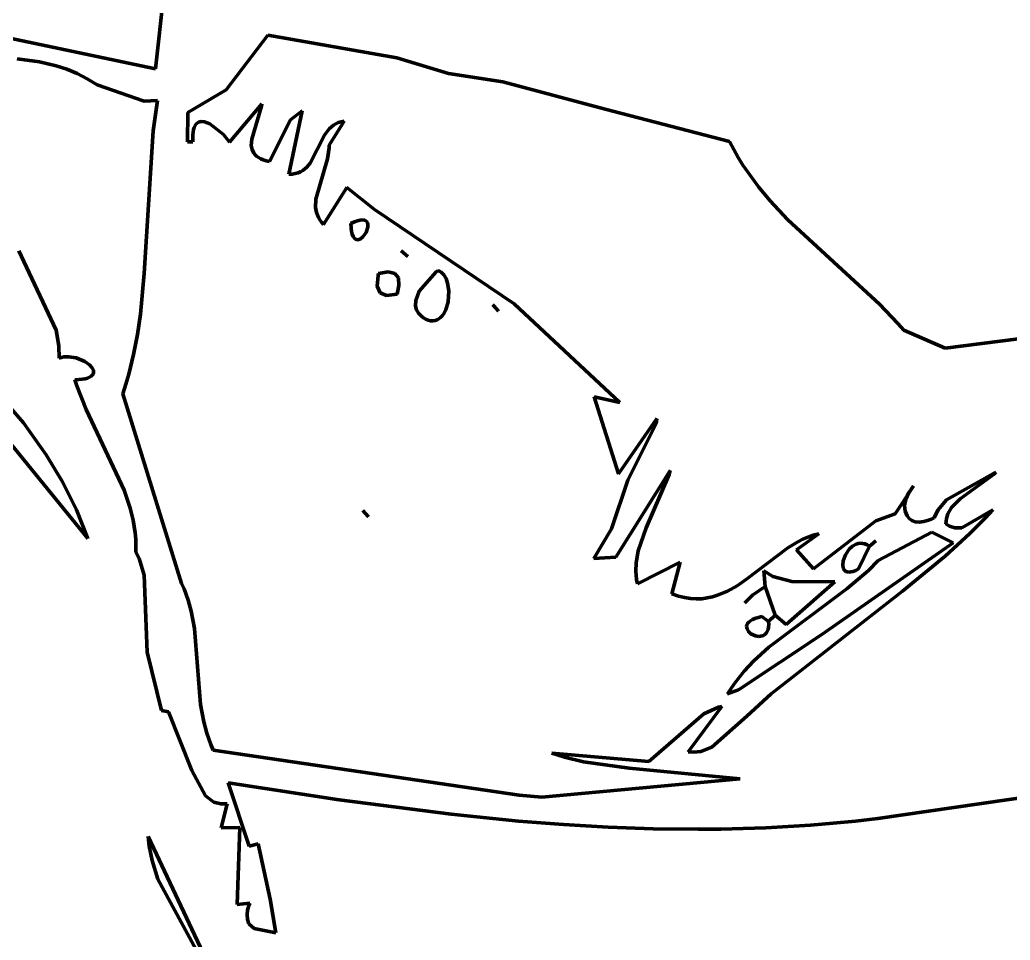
# Model space of a CAD drawing. Header units: millimetres. Extents: x 0 to 11, y 0 to 14.1.
# Drawn here: x 5.872 to 6.932, y 2.581 to 3.567 of the extents above; entities that cross this region are included whole.
import ezdxf

# ---------------------------------------------------------------- set-up
doc = ezdxf.new("R2010")
doc.units = ezdxf.units.MM
doc.layers.add('color#010101ff', color=7, linetype='CONTINUOUS', lineweight=100)
doc.layers.add('color#fefefeff', color=7, linetype='CONTINUOUS', lineweight=100)

msp = doc.modelspace()

# ---------------------------------------------------------------- linework, layer by layer
at = {"layer": 'color#010101ff'}
for p, q in [((6.0172, 3.5145), (6.0296, 3.6272)), ((5.8528, 3.549), (6.0172, 3.5145)), ((6.1375, 3.5504), (6.0928, 3.4918)), ((6.2757, 3.5263), (6.1375, 3.5504)), ((5.8932, 3.5219), (5.8691, 3.525)), ((5.9108, 3.5178), (5.8932, 3.5219)), ((6.331, 3.5095), (6.2757, 3.5263)), ((5.9222, 3.514), (5.9108, 3.5178)), ((5.9334, 3.5095), (5.9222, 3.514)), ((5.9443, 3.5039), (5.9334, 3.5095)), ((5.9548, 3.4974), (5.9443, 3.5039)), ((6.3893, 3.5006), (6.331, 3.5095)), ((6.4987, 3.4714), (6.3893, 3.5006)), ((6.005, 3.4798), (5.9548, 3.4974)), ((6.0928, 3.4918), (6.0518, 3.4677)), ((6.0195, 3.4806), (6.005, 3.4798)), ((6.0148, 3.4481), (6.0195, 3.4806)), ((6.0518, 3.4677), (6.0517, 3.4364)), ((6.0964, 3.436), (6.131, 3.477)), ((6.1307, 3.4746), (6.1203, 3.4391)), ((6.131, 3.477), (6.1307, 3.4746)), ((6.1743, 3.4695), (6.1601, 3.4015)), ((6.1617, 3.4597), (6.1743, 3.4695)), ((6.632, 3.4367), (6.4987, 3.4714)), ((6.0618, 3.4564), (6.0632, 3.4572)), ((6.0632, 3.4572), (6.0663, 3.4579)), ((6.0663, 3.4579), (6.0697, 3.4576)), ((6.0697, 3.4576), (6.0754, 3.4555)), ((6.1392, 3.4151), (6.1617, 3.4597)), ((6.2194, 3.4585), (6.2032, 3.4328)), ((6.2103, 3.4556), (6.213, 3.4569)), ((6.213, 3.4569), (6.2161, 3.4578)), ((6.2161, 3.4578), (6.2194, 3.4585)), ((6.0052, 3.2951), (6.0148, 3.4481)), ((6.0572, 3.4437), (6.0575, 3.4468)), ((6.0575, 3.4468), (6.058, 3.4495)), ((6.058, 3.4495), (6.0587, 3.4518)), ((6.0587, 3.4518), (6.0596, 3.4537)), ((6.0596, 3.4537), (6.0606, 3.4552)), ((6.0606, 3.4552), (6.0618, 3.4564)), ((6.0754, 3.4555), (6.0901, 3.444)), ((6.1981, 3.4433), (6.2034, 3.4503)), ((6.2034, 3.4503), (6.2077, 3.4541)), ((6.2077, 3.4541), (6.2103, 3.4556)), ((6.0517, 3.4364), (6.0574, 3.4361)), ((6.0572, 3.4402), (6.0572, 3.4437)), ((6.0574, 3.4361), (6.0572, 3.4402)), ((6.0901, 3.444), (6.0964, 3.436)), ((6.1203, 3.4391), (6.1199, 3.4322)), ((6.1829, 3.4136), (6.1981, 3.4433)), ((6.6365, 3.428), (6.632, 3.4367)), ((6.1199, 3.4322), (6.1207, 3.428)), ((6.1207, 3.428), (6.1225, 3.4242)), ((6.2032, 3.4299), (6.2013, 3.418)), ((6.2032, 3.4328), (6.2032, 3.4299)), ((6.6413, 3.4196), (6.6365, 3.428)), ((6.1225, 3.4242), (6.1239, 3.4225)), ((6.1239, 3.4225), (6.1255, 3.4209)), ((6.1255, 3.4209), (6.1275, 3.4194)), ((6.1275, 3.4194), (6.1299, 3.4181)), ((6.1299, 3.4181), (6.1326, 3.4169)), ((6.1326, 3.4169), (6.1357, 3.4159)), ((6.1357, 3.4159), (6.1392, 3.4151)), ((6.2013, 3.418), (6.1889, 3.3748)), ((6.6463, 3.4114), (6.6413, 3.4196)), ((6.1699, 3.4031), (6.1726, 3.4043)), ((6.1726, 3.4043), (6.175, 3.4057)), ((6.175, 3.4057), (6.1793, 3.4092)), ((6.1793, 3.4092), (6.1829, 3.4136)), ((6.6517, 3.4035), (6.6463, 3.4114)), ((6.1601, 3.4015), (6.1636, 3.4017)), ((6.1636, 3.4017), (6.1669, 3.4022)), ((6.1669, 3.4022), (6.1699, 3.4031)), ((6.6629, 3.3882), (6.6517, 3.4035)), ((6.1973, 3.3479), (6.2223, 3.3873)), ((6.2223, 3.3873), (6.2516, 3.3639)), ((6.675, 3.3736), (6.6629, 3.3882)), ((6.1889, 3.3748), (6.1887, 3.3661)), ((6.6944, 3.3528), (6.675, 3.3736)), ((6.1887, 3.3661), (6.1897, 3.3605)), ((6.2516, 3.3639), (6.4013, 3.2626)), ((6.1897, 3.3605), (6.1918, 3.3553)), ((6.1918, 3.3553), (6.1933, 3.3527)), ((6.1933, 3.3527), (6.1951, 3.3503)), ((6.2337, 3.3517), (6.2303, 3.3505)), ((6.2366, 3.3524), (6.2337, 3.3517)), ((6.239, 3.3526), (6.2366, 3.3524)), ((6.2409, 3.3524), (6.239, 3.3526)), ((6.2424, 3.3518), (6.2409, 3.3524)), ((6.2435, 3.3508), (6.2424, 3.3518)), ((6.7923, 3.2623), (6.6944, 3.3528)), ((6.1951, 3.3503), (6.1973, 3.3479)), ((6.2303, 3.3505), (6.2264, 3.3487)), ((6.2264, 3.3487), (6.2267, 3.3442)), ((6.2267, 3.3442), (6.2272, 3.3404)), ((6.2272, 3.3404), (6.2279, 3.3374)), ((6.2427, 3.3393), (6.2446, 3.3448)), ((6.2443, 3.3496), (6.2435, 3.3508)), ((6.2447, 3.3481), (6.2443, 3.3496)), ((6.2446, 3.3448), (6.2447, 3.3481)), ((6.2279, 3.3374), (6.2289, 3.335)), ((6.2289, 3.335), (6.2299, 3.3333)), ((6.2299, 3.3333), (6.2311, 3.3321)), ((6.2311, 3.3321), (6.2324, 3.3315)), ((6.2324, 3.3315), (6.2338, 3.3313)), ((6.2338, 3.3313), (6.2351, 3.3316)), ((6.2351, 3.3316), (6.2365, 3.3322)), ((6.2365, 3.3322), (6.2393, 3.3344)), ((6.2393, 3.3344), (6.2427, 3.3393)), ((5.871, 3.3196), (5.8764, 3.3081)), ((6.2804, 3.3195), (6.283, 3.3173)), ((6.2873, 3.3136), (6.2804, 3.3195)), ((6.283, 3.3173), (6.2873, 3.3136)), ((5.8764, 3.3081), (5.9108, 3.2347)), ((6.3194, 3.2981), (6.3178, 3.2969)), ((6.3213, 3.2976), (6.3194, 3.2981)), ((6.0011, 3.2516), (6.0052, 3.2951)), ((6.2557, 3.2931), (6.2547, 3.2816)), ((6.2562, 3.2951), (6.2557, 3.2931)), ((6.2665, 3.2969), (6.2562, 3.2951)), ((6.2736, 3.2954), (6.2665, 3.2969)), ((6.2774, 3.2906), (6.2736, 3.2954)), ((6.2779, 3.2824), (6.2774, 3.2906)), ((6.3178, 3.2969), (6.2997, 3.2765)), ((6.3231, 3.2967), (6.3213, 3.2976)), ((6.3246, 3.2954), (6.3231, 3.2967)), ((6.3261, 3.2939), (6.3246, 3.2954)), ((6.3284, 3.2899), (6.3261, 3.2939)), ((6.33, 3.285), (6.3284, 3.2899)), ((6.2547, 3.2816), (6.2577, 3.2745)), ((6.2759, 3.2731), (6.2779, 3.2824)), ((6.3312, 3.2766), (6.33, 3.285)), ((6.3305, 3.2648), (6.3312, 3.2766)), ((6.2577, 3.2745), (6.2648, 3.2716)), ((6.2648, 3.2716), (6.2759, 3.2731)), ((6.2959, 3.2663), (6.2958, 3.2603)), ((6.2997, 3.2765), (6.2959, 3.2663)), ((6.2958, 3.2603), (6.2968, 3.2564)), ((6.2968, 3.2564), (6.2988, 3.2528)), ((6.3257, 3.2518), (6.3281, 3.2565)), ((6.3281, 3.2565), (6.3305, 3.2648)), ((6.3786, 3.2617), (6.3794, 3.2608)), ((6.3846, 3.2549), (6.3786, 3.2617)), ((6.3794, 3.2608), (6.3846, 3.2549)), ((6.4013, 3.2626), (6.5144, 3.1571)), ((6.8121, 3.2418), (6.7923, 3.2623)), ((7.2508, 3.2653), (6.8627, 3.2153)), ((5.9979, 3.23), (6.0011, 3.2516)), ((6.2988, 3.2528), (6.302, 3.2495)), ((6.302, 3.2495), (6.3041, 3.2479)), ((6.3041, 3.2479), (6.3064, 3.2465)), ((6.3064, 3.2465), (6.3093, 3.2454)), ((6.3093, 3.2454), (6.3119, 3.2447)), ((6.3144, 3.2446), (6.3167, 3.2449)), ((6.3167, 3.2449), (6.3189, 3.2456)), ((6.3189, 3.2456), (6.3208, 3.2467)), ((6.3208, 3.2467), (6.3226, 3.2481)), ((6.3226, 3.2481), (6.3243, 3.2498)), ((6.3243, 3.2498), (6.3257, 3.2518)), ((5.9108, 3.2347), (5.9139, 3.2179)), ((6.3119, 3.2447), (6.3144, 3.2446)), ((6.8185, 3.2347), (6.8121, 3.2418)), ((6.8627, 3.2153), (6.8185, 3.2347)), ((5.9939, 3.2086), (5.9979, 3.23)), ((5.9139, 3.2179), (5.9143, 3.2047)), ((5.9143, 3.2047), (5.9193, 3.2059)), ((5.9193, 3.2059), (5.9245, 3.2061)), ((5.9245, 3.2061), (5.9322, 3.2049)), ((5.9322, 3.2049), (5.9415, 3.2011)), ((5.9887, 3.1873), (5.9939, 3.2086)), ((5.9415, 3.2011), (5.9468, 3.1973)), ((5.9468, 3.1973), (5.9493, 3.1945)), ((5.9493, 3.1945), (5.9508, 3.1916)), ((5.9353, 3.1816), (5.9311, 3.1814)), ((5.9311, 3.1814), (5.9331, 3.1749)), ((5.9389, 3.182), (5.9353, 3.1816)), ((5.942, 3.1826), (5.9389, 3.182)), ((5.9446, 3.1833), (5.942, 3.1826)), ((5.9467, 3.1842), (5.9446, 3.1833)), ((5.9484, 3.1852), (5.9467, 3.1842)), ((5.9496, 3.1864), (5.9484, 3.1852)), ((5.9505, 3.1876), (5.9496, 3.1864)), ((5.9509, 3.1889), (5.9505, 3.1876)), ((5.9508, 3.1916), (5.951, 3.1902)), ((5.951, 3.1902), (5.9509, 3.1889)), ((5.9856, 3.1767), (5.9887, 3.1873)), ((5.8759, 3.1353), (5.8428, 3.1734)), ((5.9331, 3.1749), (5.9429, 3.1496)), ((5.9822, 3.1662), (5.9856, 3.1767)), ((6.0452, 2.9633), (5.9822, 3.1662)), ((6.5144, 3.1571), (6.4868, 3.163)), ((6.4868, 3.163), (6.513, 3.0808)), ((5.9429, 3.1496), (5.9836, 3.0632)), ((6.513, 3.0808), (6.5541, 3.1399)), ((6.5541, 3.1399), (6.5534, 3.1347)), ((5.9004, 3.101), (5.8759, 3.1353)), ((6.5534, 3.1347), (6.5229, 3.0739)), ((5.8494, 3.128), (5.945, 3.0113)), ((5.9176, 3.0722), (5.9004, 3.101)), ((6.5101, 2.9916), (6.5684, 3.0843)), ((6.5673, 3.08), (6.5427, 3.0228)), ((6.5684, 3.0843), (6.5673, 3.08)), ((6.8641, 3.0529), (6.917, 3.0825)), ((6.9153, 3.0805), (6.8788, 3.054)), ((6.917, 3.0825), (6.9153, 3.0805)), ((5.9326, 3.0423), (5.9176, 3.0722)), ((6.5229, 3.0739), (6.5057, 3.0219)), ((6.8093, 3.0377), (6.8289, 3.0676)), ((6.827, 3.0653), (6.8238, 3.0606)), ((6.8289, 3.0676), (6.827, 3.0653)), ((5.9836, 3.0632), (5.9901, 3.044)), ((6.8238, 3.0606), (6.8206, 3.0535)), ((6.8788, 3.054), (6.8695, 3.0446)), ((5.9901, 3.044), (5.9933, 3.031)), ((6.8206, 3.0535), (6.8194, 3.0468)), ((6.8194, 3.0468), (6.8198, 3.0407)), ((6.855, 3.0417), (6.8641, 3.0529)), ((6.8695, 3.0446), (6.8657, 3.0378)), ((5.945, 3.0113), (5.9326, 3.0423)), ((6.2394, 3.0415), (6.2416, 3.039)), ((6.2453, 3.0347), (6.2394, 3.0415)), ((6.2416, 3.039), (6.2453, 3.0347)), ((6.7885, 3.0304), (6.8093, 3.0377)), ((6.8198, 3.0407), (6.822, 3.0356)), ((6.822, 3.0356), (6.8243, 3.0328)), ((6.8243, 3.0328), (6.8272, 3.0307)), ((6.848, 3.0322), (6.851, 3.0337)), ((6.851, 3.0337), (6.855, 3.0417)), ((6.8641, 3.0327), (6.8635, 3.0271)), ((6.8657, 3.0378), (6.8641, 3.0327)), ((6.8806, 3.0229), (6.9139, 3.0422)), ((6.9058, 3.0335), (6.8891, 3.0167)), ((6.9139, 3.0422), (6.9058, 3.0335)), ((5.9933, 3.031), (5.9954, 3.0176)), ((6.5427, 3.0228), (6.5339, 2.9981)), ((6.7219, 2.979), (6.7885, 3.0304)), ((6.8272, 3.0307), (6.8308, 3.0294)), ((6.8308, 3.0294), (6.835, 3.029)), ((6.835, 3.029), (6.8398, 3.0295)), ((6.8398, 3.0295), (6.8451, 3.031)), ((6.8451, 3.031), (6.848, 3.0322)), ((6.8635, 3.0271), (6.8675, 3.0248)), ((6.8675, 3.0248), (6.8733, 3.023)), ((6.8733, 3.023), (6.8806, 3.0229)), ((5.9954, 3.0176), (5.9961, 3.0108)), ((6.5057, 3.0219), (6.4867, 2.99)), ((6.7274, 3.0166), (6.7036, 2.9992)), ((6.7103, 3.0106), (6.7158, 3.013)), ((6.7158, 3.013), (6.7215, 3.015)), ((6.7215, 3.015), (6.7274, 3.0166)), ((6.8486, 3.0182), (6.7911, 2.9878)), ((6.8714, 3.0067), (6.8486, 3.0182)), ((6.8891, 3.0167), (6.8629, 2.9926)), ((5.9961, 3.0108), (5.9964, 3.0039)), ((5.9964, 3.0039), (5.9964, 2.9969)), ((6.6499, 2.9677), (6.6944, 3.0016)), ((6.6944, 3.0016), (6.7049, 3.0079)), ((6.7049, 3.0079), (6.7103, 3.0106)), ((6.7309, 2.9087), (6.8714, 3.0067)), ((6.7636, 3.0031), (6.7601, 2.9999)), ((6.7676, 3.0054), (6.7636, 3.0031)), ((6.7697, 3.006), (6.7676, 3.0054)), ((6.772, 3.0063), (6.7697, 3.006)), ((6.7701, 2.979), (6.7818, 3.0032)), ((6.7743, 3.0062), (6.772, 3.0063)), ((6.7768, 3.0057), (6.7743, 3.0062)), ((6.7792, 3.0047), (6.7768, 3.0057)), ((6.7818, 3.0032), (6.7792, 3.0047)), ((6.7884, 3.0089), (6.7818, 3.0032)), ((6.7818, 3.0032), (6.7827, 3.004)), ((6.7827, 3.004), (6.7884, 3.0089)), ((5.9964, 2.9969), (5.9997, 2.99)), ((6.4867, 2.99), (6.5101, 2.9916)), ((6.5339, 2.9981), (6.5318, 2.9853)), ((6.7036, 2.9992), (6.7219, 2.979)), ((6.7561, 2.9939), (6.7537, 2.9874)), ((6.7601, 2.9999), (6.7561, 2.9939)), ((6.8629, 2.9926), (6.8171, 2.9549)), ((5.9997, 2.99), (6.0051, 2.9722)), ((6.5318, 2.9853), (6.5316, 2.9765)), ((6.5333, 2.9628), (6.5792, 2.9861)), ((6.5792, 2.9861), (6.5703, 2.952)), ((6.7537, 2.9874), (6.7532, 2.9833)), ((6.7532, 2.9833), (6.7537, 2.9798)), ((6.7537, 2.9798), (6.7543, 2.9783)), ((6.7911, 2.9878), (6.7806, 2.9773)), ((6.0051, 2.9722), (6.0084, 2.8896)), ((6.5316, 2.9765), (6.5324, 2.9674)), ((6.6685, 2.9769), (6.67, 2.96)), ((6.6782, 2.9708), (6.6685, 2.9769)), ((6.6987, 2.9654), (6.6782, 2.9708)), ((6.7543, 2.9783), (6.7552, 2.9771)), ((6.7552, 2.9771), (6.7564, 2.9762)), ((6.7564, 2.9762), (6.7579, 2.9756)), ((6.7579, 2.9756), (6.7596, 2.9754)), ((6.7806, 2.9773), (6.758, 2.9579)), ((6.7596, 2.9754), (6.7617, 2.9756)), ((6.7617, 2.9756), (6.7642, 2.9762)), ((6.7642, 2.9762), (6.767, 2.9773)), ((6.767, 2.9773), (6.7701, 2.979)), ((6.0479, 2.9574), (6.0452, 2.9633)), ((6.5324, 2.9674), (6.5333, 2.9628)), ((6.6297, 2.9551), (6.6399, 2.9609)), ((6.6399, 2.9609), (6.6499, 2.9677)), ((6.6565, 2.9506), (6.67, 2.96)), ((6.67, 2.96), (6.6565, 2.9506)), ((6.67, 2.96), (6.6807, 2.9292)), ((6.7445, 2.9649), (6.6987, 2.9654)), ((6.6987, 2.9246), (6.7445, 2.9649)), ((6.0523, 2.9455), (6.0479, 2.9574)), ((6.5703, 2.952), (6.5771, 2.9497)), ((6.5771, 2.9497), (6.5836, 2.9481)), ((6.5836, 2.9481), (6.59, 2.9471)), ((6.6079, 2.9477), (6.6135, 2.9489)), ((6.6135, 2.9489), (6.619, 2.9506)), ((6.619, 2.9506), (6.6244, 2.9527)), ((6.6244, 2.9527), (6.6297, 2.9551)), ((6.6498, 2.9441), (6.6565, 2.9506)), ((6.6565, 2.9506), (6.6517, 2.946)), ((6.758, 2.9579), (6.6741, 2.8951)), ((6.8171, 2.9549), (6.6766, 2.845)), ((6.0556, 2.9335), (6.0523, 2.9455)), ((6.59, 2.9471), (6.5961, 2.9467)), ((6.5961, 2.9467), (6.6021, 2.9469)), ((6.6021, 2.9469), (6.6079, 2.9477)), ((6.6517, 2.946), (6.6482, 2.9426)), ((6.6482, 2.9426), (6.6498, 2.9441)), ((6.059, 2.915), (6.0556, 2.9335)), ((6.6624, 2.9269), (6.6591, 2.9258)), ((6.6664, 2.9278), (6.6624, 2.9269)), ((6.6738, 2.9226), (6.6664, 2.9278)), ((6.6738, 2.9226), (6.6807, 2.9292)), ((6.6807, 2.9292), (6.6738, 2.9226)), ((6.6807, 2.9292), (6.6927, 2.9193)), ((6.6506, 2.9189), (6.6502, 2.9174)), ((6.6502, 2.9174), (6.6503, 2.9159)), ((6.6513, 2.9204), (6.6506, 2.9189)), ((6.6525, 2.9218), (6.6513, 2.9204)), ((6.6542, 2.9232), (6.6525, 2.9218)), ((6.6564, 2.9245), (6.6542, 2.9232)), ((6.6591, 2.9258), (6.6564, 2.9245)), ((6.6731, 2.9138), (6.6736, 2.9163)), ((6.6736, 2.9163), (6.6739, 2.9192)), ((6.6739, 2.9192), (6.6738, 2.9226)), ((6.6927, 2.9193), (6.6987, 2.9246)), ((6.0656, 2.8336), (6.059, 2.915)), ((6.6416, 2.8493), (6.7309, 2.9087)), ((6.6503, 2.9159), (6.6507, 2.9145)), ((6.6507, 2.9145), (6.6523, 2.9118)), ((6.6523, 2.9118), (6.6548, 2.9094)), ((6.6548, 2.9094), (6.6597, 2.9071)), ((6.6597, 2.9071), (6.6633, 2.9066)), ((6.6633, 2.9066), (6.6668, 2.9071)), ((6.6668, 2.9071), (6.6684, 2.9077)), ((6.6684, 2.9077), (6.6698, 2.9087)), ((6.6698, 2.9087), (6.6711, 2.91)), ((6.6711, 2.91), (6.6722, 2.9117)), ((6.6722, 2.9117), (6.6731, 2.9138)), ((6.6741, 2.8951), (6.6577, 2.8801)), ((6.0084, 2.8896), (6.0237, 2.8272)), ((6.6577, 2.8801), (6.6476, 2.8692)), ((6.6476, 2.8692), (6.6383, 2.8576)), ((6.6383, 2.8576), (6.6339, 2.8515)), ((6.6339, 2.8515), (6.6298, 2.8452)), ((6.6298, 2.8452), (6.6416, 2.8493)), ((6.6766, 2.845), (6.6503, 2.821)), ((6.0689, 2.815), (6.0656, 2.8336)), ((6.5876, 2.7828), (6.6235, 2.8315)), ((6.6235, 2.8315), (6.6201, 2.8306)), ((6.0237, 2.8272), (6.0313, 2.8258)), ((6.0313, 2.8258), (6.0563, 2.7629)), ((6.6045, 2.8238), (6.5454, 2.7725)), ((6.6201, 2.8306), (6.6045, 2.8238)), ((6.6503, 2.821), (6.6128, 2.7879)), ((6.0722, 2.8028), (6.0689, 2.815)), ((6.0766, 2.7908), (6.0722, 2.8028)), ((6.0792, 2.7848), (6.0766, 2.7908)), ((6.4065, 2.7366), (6.0792, 2.7848)), ((6.5454, 2.7725), (6.4418, 2.7814)), ((6.4418, 2.7814), (6.4552, 2.7771)), ((6.5932, 2.7824), (6.5876, 2.7828)), ((6.601, 2.7832), (6.5932, 2.7824)), ((6.6128, 2.7879), (6.601, 2.7832)), ((6.4552, 2.7771), (6.4757, 2.7722)), ((6.4757, 2.7722), (6.5243, 2.7655)), ((6.0563, 2.7629), (6.0709, 2.7358)), ((6.5243, 2.7655), (6.6434, 2.7541)), ((6.1175, 2.6819), (6.0951, 2.7497)), ((6.0951, 2.7497), (6.2141, 2.7314)), ((6.6434, 2.7541), (6.4309, 2.7344)), ((6.0709, 2.7358), (6.0796, 2.7292)), ((6.4309, 2.7344), (6.4065, 2.7366)), ((6.8992, 2.7271), (6.9699, 2.7375)), ((6.0796, 2.7292), (6.0872, 2.7272)), ((6.0872, 2.7272), (6.0942, 2.7274)), ((6.0942, 2.7274), (6.0875, 2.7015)), ((6.2141, 2.7314), (6.3338, 2.716)), ((6.7907, 2.7115), (6.8992, 2.7271)), ((6.3338, 2.716), (6.4059, 2.7088)), ((6.4059, 2.7088), (6.454, 2.705)), ((6.454, 2.705), (6.5021, 2.7023)), ((6.6946, 2.7028), (6.7187, 2.7044)), ((6.7187, 2.7044), (6.7427, 2.7064)), ((6.7427, 2.7064), (6.7667, 2.7088)), ((6.7667, 2.7088), (6.7907, 2.7115)), ((6.0875, 2.7015), (6.1075, 2.7018)), ((6.1075, 2.7018), (6.1046, 2.6195)), ((6.5021, 2.7023), (6.5502, 2.7006)), ((6.5502, 2.7006), (6.5984, 2.7)), ((6.5984, 2.7), (6.6225, 2.7002)), ((6.6225, 2.7002), (6.6465, 2.7007)), ((6.6465, 2.7007), (6.6706, 2.7016)), ((6.6706, 2.7016), (6.6946, 2.7028)), ((6.0096, 2.6924), (6.0106, 2.6818)), ((6.068, 2.5679), (6.0096, 2.6924)), ((6.1273, 2.6844), (6.1175, 2.6819)), ((6.1401, 2.6251), (6.1273, 2.6844)), ((6.0106, 2.6818), (6.0136, 2.6664)), ((6.0136, 2.6664), (6.0199, 2.6466)), ((6.0199, 2.6466), (6.0696, 2.5545)), ((6.1046, 2.6195), (6.1182, 2.6209)), ((6.1182, 2.6209), (6.1173, 2.6182)), ((6.1463, 2.5892), (6.1401, 2.6251)), ((6.1159, 2.6132), (6.1153, 2.6088)), ((6.1153, 2.6088), (6.1157, 2.6032)), ((6.1173, 2.6182), (6.1159, 2.6132)), ((6.1157, 2.6032), (6.1174, 2.5988)), ((6.1174, 2.5988), (6.1229, 2.5937)), ((6.1229, 2.5937), (6.1463, 2.5892))]:
    msp.add_line(p, q, dxfattribs=at)
at = {"layer": 'color#fefefeff'}
for p, q in [((6.0296, 3.6272), (6.0172, 3.5145)), ((6.0172, 3.5145), (5.8528, 3.549)), ((6.0928, 3.4918), (6.1375, 3.5504)), ((6.1375, 3.5504), (6.2757, 3.5263)), ((5.8691, 3.525), (5.8932, 3.5219)), ((5.8932, 3.5219), (5.9108, 3.5178)), ((6.2757, 3.5263), (6.331, 3.5095)), ((5.9108, 3.5178), (5.9222, 3.514)), ((5.9222, 3.514), (5.9334, 3.5095)), ((5.9334, 3.5095), (5.9443, 3.5039)), ((5.9443, 3.5039), (5.9548, 3.4974)), ((6.331, 3.5095), (6.3893, 3.5006)), ((6.3893, 3.5006), (6.4987, 3.4714)), ((5.9548, 3.4974), (6.005, 3.4798)), ((6.0518, 3.4677), (6.0928, 3.4918)), ((6.005, 3.4798), (6.0195, 3.4806)), ((6.0195, 3.4806), (6.0148, 3.4481)), ((6.0517, 3.4364), (6.0518, 3.4677)), ((6.131, 3.477), (6.0964, 3.436)), ((6.1203, 3.4391), (6.1307, 3.4746)), ((6.1307, 3.4746), (6.131, 3.477)), ((6.1601, 3.4015), (6.1743, 3.4695)), ((6.1743, 3.4695), (6.1617, 3.4597)), ((6.4987, 3.4714), (6.632, 3.4367)), ((6.0632, 3.4572), (6.0618, 3.4564)), ((6.0663, 3.4579), (6.0632, 3.4572)), ((6.0697, 3.4576), (6.0663, 3.4579)), ((6.0754, 3.4555), (6.0697, 3.4576)), ((6.1617, 3.4597), (6.1392, 3.4151)), ((6.2032, 3.4328), (6.2194, 3.4585)), ((6.213, 3.4569), (6.2103, 3.4556)), ((6.2161, 3.4578), (6.213, 3.4569)), ((6.2194, 3.4585), (6.2161, 3.4578)), ((6.0148, 3.4481), (6.0052, 3.2951)), ((6.0575, 3.4468), (6.0572, 3.4437)), ((6.058, 3.4495), (6.0575, 3.4468)), ((6.0587, 3.4518), (6.058, 3.4495)), ((6.0596, 3.4537), (6.0587, 3.4518)), ((6.0606, 3.4552), (6.0596, 3.4537)), ((6.0618, 3.4564), (6.0606, 3.4552)), ((6.0901, 3.444), (6.0754, 3.4555)), ((6.2034, 3.4503), (6.1981, 3.4433)), ((6.2077, 3.4541), (6.2034, 3.4503)), ((6.2103, 3.4556), (6.2077, 3.4541)), ((6.0574, 3.4361), (6.0517, 3.4364)), ((6.0572, 3.4437), (6.0572, 3.4402)), ((6.0572, 3.4402), (6.0574, 3.4361)), ((6.0964, 3.436), (6.0901, 3.444)), ((6.1199, 3.4322), (6.1203, 3.4391)), ((6.1981, 3.4433), (6.1829, 3.4136)), ((6.632, 3.4367), (6.6365, 3.428)), ((6.1207, 3.428), (6.1199, 3.4322)), ((6.1225, 3.4242), (6.1207, 3.428)), ((6.2013, 3.418), (6.2032, 3.4299)), ((6.2032, 3.4299), (6.2032, 3.4328)), ((6.6365, 3.428), (6.6413, 3.4196)), ((6.1239, 3.4225), (6.1225, 3.4242)), ((6.1255, 3.4209), (6.1239, 3.4225)), ((6.1275, 3.4194), (6.1255, 3.4209)), ((6.1299, 3.4181), (6.1275, 3.4194)), ((6.1326, 3.4169), (6.1299, 3.4181)), ((6.1357, 3.4159), (6.1326, 3.4169)), ((6.1392, 3.4151), (6.1357, 3.4159)), ((6.1889, 3.3748), (6.2013, 3.418)), ((6.6413, 3.4196), (6.6463, 3.4114)), ((6.1726, 3.4043), (6.1699, 3.4031)), ((6.175, 3.4057), (6.1726, 3.4043)), ((6.1793, 3.4092), (6.175, 3.4057)), ((6.1829, 3.4136), (6.1793, 3.4092)), ((6.6463, 3.4114), (6.6517, 3.4035)), ((6.1636, 3.4017), (6.1601, 3.4015)), ((6.1669, 3.4022), (6.1636, 3.4017)), ((6.1699, 3.4031), (6.1669, 3.4022)), ((6.6517, 3.4035), (6.6629, 3.3882)), ((6.2223, 3.3873), (6.1973, 3.3479)), ((6.2516, 3.3639), (6.2223, 3.3873)), ((6.6629, 3.3882), (6.675, 3.3736)), ((6.1887, 3.3661), (6.1889, 3.3748)), ((6.675, 3.3736), (6.6944, 3.3528)), ((6.1897, 3.3605), (6.1887, 3.3661)), ((6.4013, 3.2626), (6.2516, 3.3639)), ((6.1918, 3.3553), (6.1897, 3.3605)), ((6.1933, 3.3527), (6.1918, 3.3553)), ((6.1951, 3.3503), (6.1933, 3.3527)), ((6.2303, 3.3505), (6.2337, 3.3517)), ((6.2337, 3.3517), (6.2366, 3.3524)), ((6.2366, 3.3524), (6.239, 3.3526)), ((6.239, 3.3526), (6.2409, 3.3524)), ((6.2409, 3.3524), (6.2424, 3.3518)), ((6.2424, 3.3518), (6.2435, 3.3508)), ((6.6944, 3.3528), (6.7923, 3.2623)), ((6.1973, 3.3479), (6.1951, 3.3503)), ((6.2264, 3.3487), (6.2303, 3.3505)), ((6.2267, 3.3442), (6.2264, 3.3487)), ((6.2272, 3.3404), (6.2267, 3.3442)), ((6.2279, 3.3374), (6.2272, 3.3404)), ((6.2446, 3.3448), (6.2427, 3.3393)), ((6.2435, 3.3508), (6.2443, 3.3496)), ((6.2443, 3.3496), (6.2447, 3.3481)), ((6.2447, 3.3481), (6.2446, 3.3448)), ((6.2289, 3.335), (6.2279, 3.3374)), ((6.2299, 3.3333), (6.2289, 3.335)), ((6.2311, 3.3321), (6.2299, 3.3333)), ((6.2324, 3.3315), (6.2311, 3.3321)), ((6.2338, 3.3313), (6.2324, 3.3315)), ((6.2351, 3.3316), (6.2338, 3.3313)), ((6.2365, 3.3322), (6.2351, 3.3316)), ((6.2393, 3.3344), (6.2365, 3.3322)), ((6.2427, 3.3393), (6.2393, 3.3344)), ((5.8764, 3.3081), (5.871, 3.3196)), ((6.2804, 3.3195), (6.2873, 3.3136)), ((6.283, 3.3173), (6.2804, 3.3195)), ((6.2873, 3.3136), (6.283, 3.3173)), ((5.9108, 3.2347), (5.8764, 3.3081)), ((6.3178, 3.2969), (6.3194, 3.2981)), ((6.3194, 3.2981), (6.3213, 3.2976)), ((6.0052, 3.2951), (6.0011, 3.2516)), ((6.2547, 3.2816), (6.2557, 3.2931)), ((6.2557, 3.2931), (6.2562, 3.2951)), ((6.2562, 3.2951), (6.2665, 3.2969)), ((6.2665, 3.2969), (6.2736, 3.2954)), ((6.2736, 3.2954), (6.2774, 3.2906)), ((6.2774, 3.2906), (6.2779, 3.2824)), ((6.2997, 3.2765), (6.3178, 3.2969)), ((6.3213, 3.2976), (6.3231, 3.2967)), ((6.3231, 3.2967), (6.3246, 3.2954)), ((6.3246, 3.2954), (6.3261, 3.2939)), ((6.3261, 3.2939), (6.3284, 3.2899)), ((6.3284, 3.2899), (6.33, 3.285)), ((6.2577, 3.2745), (6.2547, 3.2816)), ((6.2779, 3.2824), (6.2759, 3.2731)), ((6.33, 3.285), (6.3312, 3.2766)), ((6.3312, 3.2766), (6.3305, 3.2648)), ((6.2648, 3.2716), (6.2577, 3.2745)), ((6.2759, 3.2731), (6.2648, 3.2716)), ((6.2958, 3.2603), (6.2959, 3.2663)), ((6.2959, 3.2663), (6.2997, 3.2765)), ((6.2968, 3.2564), (6.2958, 3.2603)), ((6.2988, 3.2528), (6.2968, 3.2564)), ((6.3281, 3.2565), (6.3257, 3.2518)), ((6.3305, 3.2648), (6.3281, 3.2565)), ((6.3786, 3.2617), (6.3846, 3.2549)), ((6.3794, 3.2608), (6.3786, 3.2617)), ((6.3846, 3.2549), (6.3794, 3.2608)), ((6.5144, 3.1571), (6.4013, 3.2626)), ((6.7923, 3.2623), (6.8121, 3.2418)), ((6.8627, 3.2153), (7.2508, 3.2653)), ((6.0011, 3.2516), (5.9979, 3.23)), ((6.302, 3.2495), (6.2988, 3.2528)), ((6.3041, 3.2479), (6.302, 3.2495)), ((6.3064, 3.2465), (6.3041, 3.2479)), ((6.3093, 3.2454), (6.3064, 3.2465)), ((6.3119, 3.2447), (6.3093, 3.2454)), ((6.3167, 3.2449), (6.3144, 3.2446)), ((6.3189, 3.2456), (6.3167, 3.2449)), ((6.3208, 3.2467), (6.3189, 3.2456)), ((6.3226, 3.2481), (6.3208, 3.2467)), ((6.3243, 3.2498), (6.3226, 3.2481)), ((6.3257, 3.2518), (6.3243, 3.2498)), ((5.9139, 3.2179), (5.9108, 3.2347)), ((6.3144, 3.2446), (6.3119, 3.2447)), ((6.8121, 3.2418), (6.8185, 3.2347)), ((6.8185, 3.2347), (6.8627, 3.2153)), ((5.9979, 3.23), (5.9939, 3.2086)), ((5.9143, 3.2047), (5.9139, 3.2179)), ((5.9193, 3.2059), (5.9143, 3.2047)), ((5.9245, 3.2061), (5.9193, 3.2059)), ((5.9322, 3.2049), (5.9245, 3.2061)), ((5.9415, 3.2011), (5.9322, 3.2049)), ((5.9939, 3.2086), (5.9887, 3.1873)), ((5.9468, 3.1973), (5.9415, 3.2011)), ((5.9493, 3.1945), (5.9468, 3.1973)), ((5.9508, 3.1916), (5.9493, 3.1945)), ((5.9311, 3.1814), (5.9353, 3.1816)), ((5.9331, 3.1749), (5.9311, 3.1814)), ((5.9353, 3.1816), (5.9389, 3.182)), ((5.9389, 3.182), (5.942, 3.1826)), ((5.942, 3.1826), (5.9446, 3.1833)), ((5.9446, 3.1833), (5.9467, 3.1842)), ((5.9467, 3.1842), (5.9484, 3.1852)), ((5.9484, 3.1852), (5.9496, 3.1864)), ((5.9496, 3.1864), (5.9505, 3.1876)), ((5.9505, 3.1876), (5.9509, 3.1889)), ((5.951, 3.1902), (5.9508, 3.1916)), ((5.9509, 3.1889), (5.951, 3.1902)), ((5.9887, 3.1873), (5.9856, 3.1767)), ((5.8428, 3.1734), (5.8759, 3.1353)), ((5.9429, 3.1496), (5.9331, 3.1749)), ((5.9856, 3.1767), (5.9822, 3.1662)), ((5.9822, 3.1662), (6.0452, 2.9633)), ((6.513, 3.0808), (6.4868, 3.163)), ((6.4868, 3.163), (6.5144, 3.1571)), ((5.9836, 3.0632), (5.9429, 3.1496)), ((6.5541, 3.1399), (6.513, 3.0808)), ((6.5534, 3.1347), (6.5541, 3.1399)), ((5.8759, 3.1353), (5.9004, 3.101)), ((6.5229, 3.0739), (6.5534, 3.1347)), ((5.945, 3.0113), (5.8494, 3.128)), ((5.9004, 3.101), (5.9176, 3.0722)), ((6.5684, 3.0843), (6.5101, 2.9916)), ((6.5427, 3.0228), (6.5673, 3.08)), ((6.5673, 3.08), (6.5684, 3.0843)), ((6.917, 3.0825), (6.8641, 3.0529)), ((6.8788, 3.054), (6.9153, 3.0805)), ((6.9153, 3.0805), (6.917, 3.0825)), ((5.9176, 3.0722), (5.9326, 3.0423)), ((6.5057, 3.0219), (6.5229, 3.0739)), ((6.8289, 3.0676), (6.8093, 3.0377)), ((6.8238, 3.0606), (6.827, 3.0653)), ((6.827, 3.0653), (6.8289, 3.0676)), ((5.9901, 3.044), (5.9836, 3.0632)), ((6.8206, 3.0535), (6.8238, 3.0606)), ((6.8695, 3.0446), (6.8788, 3.054)), ((5.9933, 3.031), (5.9901, 3.044)), ((6.8194, 3.0468), (6.8206, 3.0535)), ((6.8198, 3.0407), (6.8194, 3.0468)), ((6.8641, 3.0529), (6.855, 3.0417)), ((6.8657, 3.0378), (6.8695, 3.0446)), ((5.9326, 3.0423), (5.945, 3.0113)), ((6.2394, 3.0415), (6.2453, 3.0347)), ((6.2416, 3.039), (6.2394, 3.0415)), ((6.2453, 3.0347), (6.2416, 3.039)), ((6.8093, 3.0377), (6.7885, 3.0304)), ((6.822, 3.0356), (6.8198, 3.0407)), ((6.8243, 3.0328), (6.822, 3.0356)), ((6.8272, 3.0307), (6.8243, 3.0328)), ((6.851, 3.0337), (6.848, 3.0322)), ((6.855, 3.0417), (6.851, 3.0337)), ((6.8635, 3.0271), (6.8641, 3.0327)), ((6.8641, 3.0327), (6.8657, 3.0378)), ((6.9139, 3.0422), (6.8806, 3.0229)), ((6.8891, 3.0167), (6.9058, 3.0335)), ((6.9058, 3.0335), (6.9139, 3.0422)), ((5.9954, 3.0176), (5.9933, 3.031)), ((6.5339, 2.9981), (6.5427, 3.0228)), ((6.7885, 3.0304), (6.7219, 2.979)), ((6.8308, 3.0294), (6.8272, 3.0307)), ((6.835, 3.029), (6.8308, 3.0294)), ((6.8398, 3.0295), (6.835, 3.029)), ((6.8451, 3.031), (6.8398, 3.0295)), ((6.848, 3.0322), (6.8451, 3.031)), ((6.8675, 3.0248), (6.8635, 3.0271)), ((6.8733, 3.023), (6.8675, 3.0248)), ((6.8806, 3.0229), (6.8733, 3.023)), ((5.9961, 3.0108), (5.9954, 3.0176)), ((6.4867, 2.99), (6.5057, 3.0219)), ((6.7036, 2.9992), (6.7274, 3.0166)), ((6.7158, 3.013), (6.7103, 3.0106)), ((6.7215, 3.015), (6.7158, 3.013)), ((6.7274, 3.0166), (6.7215, 3.015)), ((6.7911, 2.9878), (6.8486, 3.0182)), ((6.8486, 3.0182), (6.8714, 3.0067)), ((6.8629, 2.9926), (6.8891, 3.0167)), ((5.9964, 3.0039), (5.9961, 3.0108)), ((5.9964, 2.9969), (5.9964, 3.0039)), ((6.6944, 3.0016), (6.6499, 2.9677)), ((6.7049, 3.0079), (6.6944, 3.0016)), ((6.7103, 3.0106), (6.7049, 3.0079)), ((6.8714, 3.0067), (6.7309, 2.9087)), ((6.7601, 2.9999), (6.7636, 3.0031)), ((6.7636, 3.0031), (6.7676, 3.0054)), ((6.7676, 3.0054), (6.7697, 3.006)), ((6.7697, 3.006), (6.772, 3.0063)), ((6.7818, 3.0032), (6.7701, 2.979)), ((6.772, 3.0063), (6.7743, 3.0062)), ((6.7743, 3.0062), (6.7768, 3.0057)), ((6.7768, 3.0057), (6.7792, 3.0047)), ((6.7792, 3.0047), (6.7818, 3.0032)), ((6.7818, 3.0032), (6.7884, 3.0089)), ((6.7827, 3.004), (6.7818, 3.0032)), ((6.7884, 3.0089), (6.7827, 3.004)), ((5.9997, 2.99), (5.9964, 2.9969)), ((6.5101, 2.9916), (6.4867, 2.99)), ((6.5318, 2.9853), (6.5339, 2.9981)), ((6.7219, 2.979), (6.7036, 2.9992)), ((6.7537, 2.9874), (6.7561, 2.9939)), ((6.7561, 2.9939), (6.7601, 2.9999)), ((6.8171, 2.9549), (6.8629, 2.9926)), ((6.0051, 2.9722), (5.9997, 2.99)), ((6.5316, 2.9765), (6.5318, 2.9853)), ((6.5792, 2.9861), (6.5333, 2.9628)), ((6.5703, 2.952), (6.5792, 2.9861)), ((6.7532, 2.9833), (6.7537, 2.9874)), ((6.7537, 2.9798), (6.7532, 2.9833)), ((6.7543, 2.9783), (6.7537, 2.9798)), ((6.7806, 2.9773), (6.7911, 2.9878)), ((6.0084, 2.8896), (6.0051, 2.9722)), ((6.5324, 2.9674), (6.5316, 2.9765)), ((6.6685, 2.9769), (6.6782, 2.9708)), ((6.67, 2.96), (6.6685, 2.9769)), ((6.6782, 2.9708), (6.6987, 2.9654)), ((6.7552, 2.9771), (6.7543, 2.9783)), ((6.7564, 2.9762), (6.7552, 2.9771)), ((6.7579, 2.9756), (6.7564, 2.9762)), ((6.7596, 2.9754), (6.7579, 2.9756)), ((6.758, 2.9579), (6.7806, 2.9773)), ((6.7617, 2.9756), (6.7596, 2.9754)), ((6.7642, 2.9762), (6.7617, 2.9756)), ((6.767, 2.9773), (6.7642, 2.9762)), ((6.7701, 2.979), (6.767, 2.9773)), ((6.0452, 2.9633), (6.0479, 2.9574)), ((6.5333, 2.9628), (6.5324, 2.9674)), ((6.6399, 2.9609), (6.6297, 2.9551)), ((6.6499, 2.9677), (6.6399, 2.9609)), ((6.6565, 2.9506), (6.67, 2.96)), ((6.67, 2.96), (6.6565, 2.9506)), ((6.6807, 2.9292), (6.67, 2.96)), ((6.6987, 2.9654), (6.7445, 2.9649)), ((6.7445, 2.9649), (6.6987, 2.9246)), ((6.0479, 2.9574), (6.0523, 2.9455)), ((6.5771, 2.9497), (6.5703, 2.952)), ((6.5836, 2.9481), (6.5771, 2.9497)), ((6.59, 2.9471), (6.5836, 2.9481)), ((6.6135, 2.9489), (6.6079, 2.9477)), ((6.619, 2.9506), (6.6135, 2.9489)), ((6.6244, 2.9527), (6.619, 2.9506)), ((6.6297, 2.9551), (6.6244, 2.9527)), ((6.6565, 2.9506), (6.6498, 2.9441)), ((6.6517, 2.946), (6.6565, 2.9506)), ((6.6741, 2.8951), (6.758, 2.9579)), ((6.6766, 2.845), (6.8171, 2.9549)), ((6.0523, 2.9455), (6.0556, 2.9335)), ((6.5961, 2.9467), (6.59, 2.9471)), ((6.6021, 2.9469), (6.5961, 2.9467)), ((6.6079, 2.9477), (6.6021, 2.9469)), ((6.6482, 2.9426), (6.6517, 2.946)), ((6.6498, 2.9441), (6.6482, 2.9426)), ((6.0556, 2.9335), (6.059, 2.915)), ((6.6591, 2.9258), (6.6624, 2.9269)), ((6.6624, 2.9269), (6.6664, 2.9278)), ((6.6664, 2.9278), (6.6738, 2.9226)), ((6.6738, 2.9226), (6.6807, 2.9292)), ((6.6807, 2.9292), (6.6738, 2.9226)), ((6.6927, 2.9193), (6.6807, 2.9292)), ((6.6502, 2.9174), (6.6506, 2.9189)), ((6.6503, 2.9159), (6.6502, 2.9174)), ((6.6506, 2.9189), (6.6513, 2.9204)), ((6.6513, 2.9204), (6.6525, 2.9218)), ((6.6525, 2.9218), (6.6542, 2.9232)), ((6.6542, 2.9232), (6.6564, 2.9245)), ((6.6564, 2.9245), (6.6591, 2.9258)), ((6.6736, 2.9163), (6.6731, 2.9138)), ((6.6739, 2.9192), (6.6736, 2.9163)), ((6.6738, 2.9226), (6.6739, 2.9192)), ((6.6987, 2.9246), (6.6927, 2.9193)), ((6.059, 2.915), (6.0656, 2.8336)), ((6.7309, 2.9087), (6.6416, 2.8493)), ((6.6507, 2.9145), (6.6503, 2.9159)), ((6.6523, 2.9118), (6.6507, 2.9145)), ((6.6548, 2.9094), (6.6523, 2.9118)), ((6.6597, 2.9071), (6.6548, 2.9094)), ((6.6633, 2.9066), (6.6597, 2.9071)), ((6.6668, 2.9071), (6.6633, 2.9066)), ((6.6684, 2.9077), (6.6668, 2.9071)), ((6.6698, 2.9087), (6.6684, 2.9077)), ((6.6711, 2.91), (6.6698, 2.9087)), ((6.6722, 2.9117), (6.6711, 2.91)), ((6.6731, 2.9138), (6.6722, 2.9117)), ((6.6577, 2.8801), (6.6741, 2.8951)), ((6.0237, 2.8272), (6.0084, 2.8896)), ((6.6476, 2.8692), (6.6577, 2.8801)), ((6.6383, 2.8576), (6.6476, 2.8692)), ((6.6339, 2.8515), (6.6383, 2.8576)), ((6.6298, 2.8452), (6.6339, 2.8515)), ((6.6416, 2.8493), (6.6298, 2.8452)), ((6.6503, 2.821), (6.6766, 2.845)), ((6.0656, 2.8336), (6.0689, 2.815)), ((6.6235, 2.8315), (6.5876, 2.7828)), ((6.6201, 2.8306), (6.6235, 2.8315)), ((6.0313, 2.8258), (6.0237, 2.8272)), ((6.0563, 2.7629), (6.0313, 2.8258)), ((6.5454, 2.7725), (6.6045, 2.8238)), ((6.6045, 2.8238), (6.6201, 2.8306)), ((6.6128, 2.7879), (6.6503, 2.821)), ((6.0689, 2.815), (6.0722, 2.8028)), ((6.0722, 2.8028), (6.0766, 2.7908)), ((6.0766, 2.7908), (6.0792, 2.7848)), ((6.0792, 2.7848), (6.4065, 2.7366)), ((6.4552, 2.7771), (6.4418, 2.7814)), ((6.4418, 2.7814), (6.5454, 2.7725)), ((6.5876, 2.7828), (6.5932, 2.7824)), ((6.5932, 2.7824), (6.601, 2.7832)), ((6.601, 2.7832), (6.6128, 2.7879)), ((6.4757, 2.7722), (6.4552, 2.7771)), ((6.5243, 2.7655), (6.4757, 2.7722)), ((6.0709, 2.7358), (6.0563, 2.7629)), ((6.6434, 2.7541), (6.5243, 2.7655)), ((6.2141, 2.7314), (6.0951, 2.7497)), ((6.0951, 2.7497), (6.1175, 2.6819)), ((6.4309, 2.7344), (6.6434, 2.7541)), ((6.0796, 2.7292), (6.0709, 2.7358)), ((6.4065, 2.7366), (6.4309, 2.7344)), ((6.9699, 2.7375), (6.8992, 2.7271)), ((6.0872, 2.7272), (6.0796, 2.7292)), ((6.0942, 2.7274), (6.0872, 2.7272)), ((6.0875, 2.7015), (6.0942, 2.7274)), ((6.3338, 2.716), (6.2141, 2.7314)), ((6.8992, 2.7271), (6.7907, 2.7115)), ((6.4059, 2.7088), (6.3338, 2.716)), ((6.454, 2.705), (6.4059, 2.7088)), ((6.5021, 2.7023), (6.454, 2.705)), ((6.7187, 2.7044), (6.6946, 2.7028)), ((6.7427, 2.7064), (6.7187, 2.7044)), ((6.7667, 2.7088), (6.7427, 2.7064)), ((6.7907, 2.7115), (6.7667, 2.7088)), ((6.1075, 2.7018), (6.0875, 2.7015)), ((6.1046, 2.6195), (6.1075, 2.7018)), ((6.5502, 2.7006), (6.5021, 2.7023)), ((6.5984, 2.7), (6.5502, 2.7006)), ((6.6225, 2.7002), (6.5984, 2.7)), ((6.6465, 2.7007), (6.6225, 2.7002)), ((6.6706, 2.7016), (6.6465, 2.7007)), ((6.6946, 2.7028), (6.6706, 2.7016)), ((6.0096, 2.6924), (6.068, 2.5679)), ((6.0106, 2.6818), (6.0096, 2.6924)), ((6.1175, 2.6819), (6.1273, 2.6844)), ((6.1273, 2.6844), (6.1401, 2.6251)), ((6.0136, 2.6664), (6.0106, 2.6818)), ((6.0199, 2.6466), (6.0136, 2.6664)), ((6.0696, 2.5545), (6.0199, 2.6466)), ((6.1182, 2.6209), (6.1046, 2.6195)), ((6.1173, 2.6182), (6.1182, 2.6209)), ((6.1401, 2.6251), (6.1463, 2.5892)), ((6.1153, 2.6088), (6.1159, 2.6132)), ((6.1157, 2.6032), (6.1153, 2.6088)), ((6.1159, 2.6132), (6.1173, 2.6182)), ((6.1174, 2.5988), (6.1157, 2.6032)), ((6.1229, 2.5937), (6.1174, 2.5988)), ((6.1463, 2.5892), (6.1229, 2.5937))]:
    msp.add_line(p, q, dxfattribs=at)

doc.saveas('drawing.dxf')
